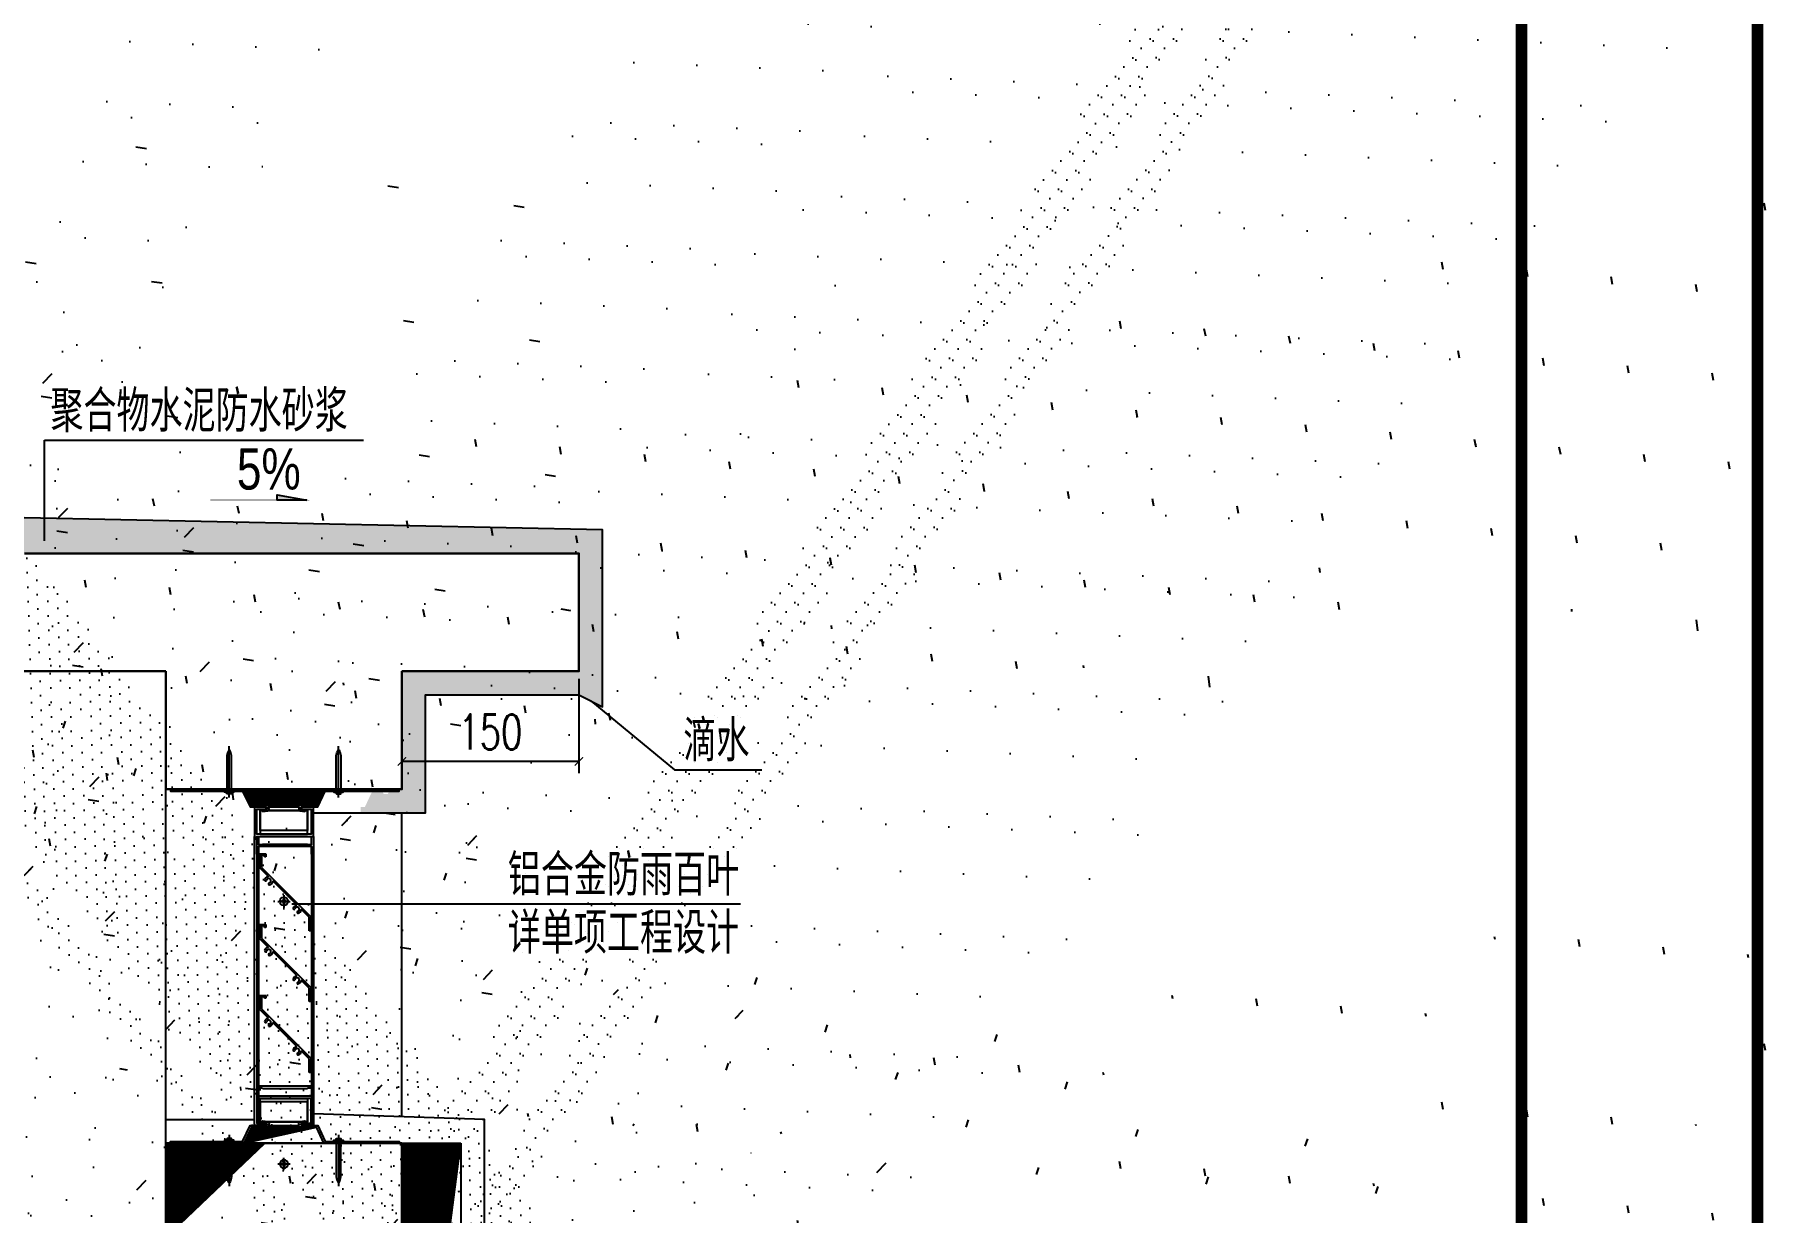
# Model space of a CAD drawing. Extents: x -40548 to 155442, y 5688 to 67136.
# Drawn here: x 135182 to 136647, y 11028 to 12027 of the extents above; entities that cross this region are included whole.
import ezdxf
from ezdxf.enums import TextEntityAlignment as Align

# ---------------------------------------------------------------- set-up
doc = ezdxf.new("R2010")
doc.units = 0
doc.header["$LTSCALE"] = 1000
doc.linetypes.add('CENTER2', pattern=[1.125, 0.75, -0.125, 0.125, -0.125])
doc.linetypes.add('DASH', pattern=[0.35, 0.25, -0.1])
doc.layers.get('DEFPOINTS').update_dxf_attribs({"color": 200})
for name, color, linetype in [('0-cxFrame', 155, 'Continuous'), ('0-DIM标注', 3, 'Continuous'), ('4', 3, 'Continuous'), ('A-AXIS-SYMB', 3, 'Continuous'), ('A-detl-XH', 8, 'Continuous'), ('CR-建-detl-FINISH', 1, 'Continuous'), ('CR-建-detl-H', 9, 'Continuous'), ('CR-建-detl-MEDM', 50, 'Continuous'), ('CR-建-detl-METL', 3, 'Continuous'), ('CR-建-detl-water-DASH', 210, 'Continuous'), ('CR-建-detl-XH', 8, 'Continuous'), ('CR-建-dims-10', 140, 'Continuous'), ('CR-建-Dims-IDEN', 13, 'Continuous'), ('CR-建-floor-DRAIN-A', 120, 'Continuous'), ('DIM', 1, 'Continuous'), ('hat', 8, 'Continuous'), ('HB-02铝材层', 3, 'Continuous'), ('Screws', 210, 'Continuous')]:
    doc.layers.add(name, color=color, linetype=linetype)
doc.layers.add('0-cxText', color=131, linetype='Continuous', lineweight=25)
doc.layers.add('CR-建-Wall-stru', color=40, linetype='Continuous', lineweight=30)
doc.styles.add('_TCH_DIM_T3', font='SIMPLEX', dxfattribs={"width": 0.7058823529411765, "bigfont": 'GBCBIG'})
doc.styles.add('cx_tuming', font='simhei.ttf')
doc.styles.add('cx_tuqian1', font='')
doc.styles.add('HZ', font='xcsg.shx', dxfattribs={"width": 0.8, "bigfont": 'hztxt.shx'})
doc.styles.add('黑体', font='', dxfattribs={"width": 0.9})
doc.styles.get('cx_tuqian1').set_extended_font_data('SimSun')
doc.styles.get('黑体').set_extended_font_data('冬青黑体简体中文 W3')
doc.dimstyles.new('_TCH_ARCH-10', dxfattribs={"dimscale": 10, "dimtxt": 2.975, "dimasz": 1, "dimexe": 1, "dimexo": 1, "dimgap": 1, "dimtad": 1, "dimdec": 0, "dimzin": 0, "dimdsep": 46, "dimtxsty": '_TCH_DIM_T3', "dimblk": 'ARCHTICK', "dimcen": 0.09, "dimclrt": 7, "dimazin": 2, "dimtfac": 1, "dimtdec": 0, "dimtix": 1, "dimtmove": 2, "dimatfit": 3, "dimfxl": 0, "dimtolj": 1, "dimtzin": 0, "dimarcsym": 0})
pattern_1 = [(225, (40598918812.54587, 3385312896.735178), (5.612660075668219, -5.612660075668222), []), (315, (40598918812.54587, 3385312896.735178), (5.612660075668222, 5.612660075668219), [])]

# ---------------------------------------------------------------- blocks, each defined once
blk = doc.blocks.new('*U52')
blk.add_hatch(color=256).paths.add_polyline_path([(0, 0), (0, 70), (-400.0000000000001, 0)])
at = {"const_width": 10}
blk.add_lwpolyline([(-400, 0), (0, 70), (0, 0)], close=True, dxfattribs=at)
blk.add_lwpolyline([(-400, 0), (0, 0), (0, 70)], close=True)
blk = doc.blocks.new('*U53')
at = {"const_width": 10}
blk.add_lwpolyline([(0, 0), (906.0751419384032, 0)], dxfattribs=at)
blk.add_blockref('*U52', (0, 0))
blk = doc.blocks.new('*U59')
at = {"layer": 'Screws', "color": 170, "linetype": 'CENTER2'}
blk.add_line((0, 5.5), (0, -38.00000000000014), dxfattribs=at)
at = {"layer": 'Screws', "linetype": 'ByBlock'}
blk.add_lwpolyline([(-4, 0), (4, 0), (4, 1), (-4, 1)], close=True, dxfattribs=at)
for points in [[(2.999999999999955, 1, -0.4142135623730951), (1.999999999999979, 1.999999999999991), (1.999999999999979, 1.999999999999991, 0.4142135623730953), (1.499999999999979, 2.499999999999991), (-1.500000000000019, 2.499999999999991, 0.4142135623730951), (-2.000000000000019, 1.999999999999992, -0.4142135623730951), (-3.00000000000002, 0.9999999999999921)], [(1.999999999999771, 0), (2.000000000000984, -30.00000000000003, -0.100271224382719), (0.4343070089929208, -34.7477446708597, -0.5808226068582482), (-0.4343070089936809, -34.7477446708597, -0.1002712243832838), (-1.999999999999015, -30.00000000000048), (-2.000000000000226, 0)]]:
    blk.add_lwpolyline(points, format="xyb", dxfattribs=at)
blk = doc.blocks.new('PH-ST3.5-SIDE')
at = {"layer": 'A-detl-XH', "color": 252, "linetype": 'CENTER2', "ltscale": 0.25}
for p, q in [((-5.25, 0), (5.25, 0)), ((0, 5.25), (0, -5.25))]:
    blk.add_line(p, q, dxfattribs=at)
at = {"layer": 'A-detl-XH', "color": 252, "linetype": 'Continuous', "ltscale": 0.5}
blk.add_lwpolyline([(-0.4375, 0.4375), (-0.4375, 1.764779261051444), (0.4375, 1.764779261051444), (0.4375, 0.4375), (1.764779261022341, 0.4375), (1.764779261022341, -0.4375), (0.4375, -0.4375), (0.4375, -1.764779261051444), (-0.4375, -1.764779261051444), (-0.4375, -0.4375), (-1.764779261022341, -0.4375), (-1.764779261022341, 0.4375)], close=True, dxfattribs=at)
blk.add_circle((0, 0), 3.5, dxfattribs=at)
blk = doc.blocks.new('XC01')
at = {"layer": 'HB-02铝材层'}
blk.add_lwpolyline([(-22.99999991455115, 9.99999873957131), (-22.99999991452205, 1.999998739571311), (-1.999999914551154, 1.999998739571311), (-1.999999914551154, 47.99999873957131), (-22.99999991455115, 47.99999873957131), (-22.99999991455115, 39.99999873957131), (-24.99999991455115, 39.99999873957131), (-24.99999991455115, 49.99999873957131), (2.000000085448846, 49.99999873957131), (2.000000085448846, 47.99999873957131), (8.544884622097015e-08, 47.99999873957131), (8.547795005142689e-08, -1.260428689420223e-06), (-24.99999991452205, -1.260428689420223e-06), (-24.99999991455115, 9.99999873957131), (-22.99999991455115, 9.99999873957131)], dxfattribs=at)
blk = doc.blocks.new('XC02')
at = {"layer": '0-DIM标注'}
blk.add_lwpolyline([(-9.000000093481503, -41.80000000383006), (-9.000000093481503, -4.599999999918509, -0.2360679796156864), (-8.80000009338255, -4.199999995937105, 0.2360679800618242), (-8.600000091595575, -3.7999999942258), (-8.600000093487324, -0.7999999999883585), (-15.40000009350479, -0.7999999999301508), (-15.40000009350479, 0.8000000001047738), (-0.4000000935047865, 0.8000000001047738), (-0.4000000935047865, -0.7999999999301508), (-7.000000093481503, -0.7999999999301508), (-7.000000093481503, -45.59999999991851), (-0.4000000935047865, -45.59999999991851), (-0.4000000935047865, -47.19999999995343), (-15.40000009350479, -47.19999999995343), (-15.40000009350479, -45.59999999991851), (-13.80000009352807, -45.59999999991851), (-13.80000009352807, -45.59999999991851), (-8.60000009345822, -45.59999999991851), (-8.600000091537368, -42.60000000789296, 0.2360679800684608), (-8.80000009338255, -42.20000000391155, -0.2360679796075749), (-9.000000093481503, -41.79999999993015)], format="xyb", dxfattribs=at)
blk = doc.blocks.new('GD-818')
at = {"layer": '0-DIM标注'}
for points in [[(-44.99999873957131, -1.999999914551154), (-4.999998739571311, -1.999999914551154), (-4.999998739571311, -21.99999991455115), (-44.99999873957131, -21.99999991455115)], [(-44.99999873957131, -21.99999991455115), (-4.999998739571311, -21.99999991455115), (-4.999998739571311, -4.999999914551154), (-44.99999873957131, -4.999999914551154)]]:
    blk.add_lwpolyline(points, close=True, dxfattribs=at)
blk = doc.blocks.new('JM6453')
at = {"layer": '4', "color": 252}
for p, q in [((-44.5, 56), (-44.5, 68)), ((-44.5, 68), (-39.5, 68)), ((-40.69999999995343, 66.79999999993015), (-43.29999999993015, 66.79999999993015)), ((-43.29999999993015, 66.79999999993015), (-43.29999999993015, 56.49705627479125)), ((-40.69999999995343, 65.5), (-40.69999999995343, 66.79999999993015)), ((-39.5, 65.5), (-40.69999999995343, 65.5)), ((-39.5, 68), (-39.5, 65.5)), ((-37.69377964007435, 49.19377964001615), (-44.5, 56)), ((-43.29999999993015, 56.49705627479125), (-1.5, 14.6970562748611)), ((-13.54563398275059, 25.04563398263417), (-33.02368349814788, 44.52368349820608)), ((-2.699999999953434, 14.19999999995343), (-8.875537840824109, 20.37553784082411)), ((-1.5, 14.6970562748611), (-1.5, 2.697056274861097)), ((-2.699999999953434, 2.697056274861097), (-2.699999999953434, 14.19999999995343)), ((-1.5, 2.697056274861097), (-2.699999999953434, 2.697056274861097))]:
    blk.add_line(p, q, dxfattribs=at)
for centre, radius, start, end in [((-39.72582562558819, 45.77267335820943), 0.7999999999981906, 165.7647147445568, 345.7647147445568), ((-37.10873156908201, 45.10873156908201), 3.49999999998887, 102.858034057497, 165.7647147445568), ((-37.10873156908201, 45.10873156908201), 1.900000000009963, 284.2352852554432, 165.7647147413242), ((-37.9766223525512, 48.9109369275393), 0.3999999999848781, 282.8580340574969, 45), ((-37.10873156914022, 45.10873156914022), 3.500000000033455, 284.2352852586758, 347.1419659428741), ((-33.30652621062472, 44.24084078572923), 0.3999999999619954, 44.99999999528352, 167.1419659428741), ((-36.44478977995459, 42.49163751257583), 0.7999999999771373, 104.2352852586758, 284.2352852586758), ((-15.57767996826442, 21.62452770088566), 0.7999999999981906, 165.7647147445568, 345.7647147445568), ((-12.96058591175824, 20.96058591175824), 3.49999999998887, 102.858034057497, 165.7647147445568), ((-12.96058591175824, 20.96058591175824), 1.900000000009963, 284.2352852554432, 165.7647147413242), ((-13.82847669522744, 24.76279127021553), 0.3999999999848781, 282.8580340574969, 45), ((-12.29664412263082, 18.34349185525207), 0.7999999999771373, 104.2352852586758, 284.2352852586758), ((-12.96058591175824, 20.96058591181645), 3.500000000033455, 284.2352852586758, 347.1419659428741), ((-9.158380553300958, 20.09269512840547), 0.3999999999619954, 44.99999999528352, 167.1419659428741)]:
    blk.add_arc(centre, radius, start, end, dxfattribs=at)
at = {"layer": '0-DIM标注', "color": 252, "style": '黑体', "width": 0.9}
blk.add_text('FY03', height=0.8, dxfattribs=at).set_placement((-43.31021015297237, 67.01331661344739))
blk = doc.blocks.new('_ArchTick')
at = {"color": 0, "linetype": 'ByBlock', "const_width": 0.1}
blk.add_lwpolyline([(-0.3535533905932738, -0.3535533905932738), (0.3535533905932738, 0.3535533905932738)], dxfattribs=at)
blk = doc.blocks.new('*D279')
at = {"layer": 'CR-建-dims-10', "color": 0, "lineweight": -2}
for p, q in [((40599267427.85911, 3385070575.258246), (40599267427.85911, 3385070495.456772)), ((40599267577.85911, 3385070575.258246), (40599267577.85911, 3385070495.456772)), ((40599267577.85911, 3385070505.456772), (40599267427.85911, 3385070505.456772))]:
    blk.add_line(p, q, dxfattribs=at)
at = {"layer": 'DEFPOINTS', "color": 0}
for p in [(40599267427.85911, 3385070585.258246), (40599267577.85911, 3385070585.258246), (40599267427.85911, 3385070505.456772)]:
    blk.add_point(p, dxfattribs=at)
at = {"layer": 'CR-建-dims-10', "color": 0, "lineweight": -2, "xscale": 10, "yscale": 10, "zscale": 10, "rotation": 180}
blk.add_blockref('_ArchTick', (40599267427.85911, 3385070505.456772), dxfattribs=at)
at = {"layer": 'CR-建-dims-10', "color": 0, "lineweight": -2, "xscale": 10, "yscale": 10, "zscale": 10}
blk.add_blockref('_ArchTick', (40599267577.85911, 3385070505.456772), dxfattribs=at)
at = {"layer": 'CR-建-dims-10', "color": 7, "insert": (40599267502.85911, 3385070530.331772), "char_height": 29.75, "attachment_point": 5, "style": '_TCH_DIM_T3'}
blk.add_mtext('\\A1;150', dxfattribs=at)
blk = doc.blocks.new('TK22.A1 L(Dragon)')
at = {"layer": '0-cxFrame', "color": 7, "const_width": 0.5}
blk.add_lwpolyline([(0, 0), (-841, 0), (-841, 594), (0, 594)], close=True, dxfattribs=at)
at = {"layer": '0-cxFrame', "const_width": 0.5}
blk.add_lwpolyline([(-80, 10), (-821, 10), (-821, 584), (-80, 584)], close=True, dxfattribs=at)
at = {"style": '黑体', "flags": 4}
blk.add_attdef('图幅', text='', height=3.3, dxfattribs=at).set_placement((-40, 3), align=Align.RIGHT)
at = {"layer": '0-cxText', "flags": 4}
for tag, height, style, p in [('建设单位', 3.5, 'cx_tuming', (-45, 240)), ('项目名称', 3.5, 'cx_tuming', (-45, 210)), ('子项名称', 3.5, 'cx_tuming', (-45, 180)), ('工程编号', 3.3, 'cx_tuqian1', (-35, 165)), ('图名1', 3.5, 'cx_tuming', (-45, 87)), ('图名2', 3.5, 'cx_tuming', (-45, 79)), ('图名3', 3.5, 'cx_tuming', (-45, 71)), ('出图日期', 3.3, 'cx_tuqian1', (-39, 60)), ('专业', 3.3, 'cx_tuqian1', (-55, 52)), ('图号', 3.3, 'cx_tuqian1', (-55, 44)), ('版次', 3.3, 'cx_tuqian1', (-20, 44))]:
    blk.add_attdef(tag, text='', height=height, dxfattribs=dict(at, style=style)).set_placement(p, align=Align.MIDDLE)
at = {"layer": 'DEFPOINTS', "color": 6, "flags": 4}
for tag, height, style, p in [('tufu', 3.3, '黑体', (-12, 12)), ('dwfname', 4, 'cx_tuqian1', (-80, 3))]:
    blk.add_attdef(tag, text='', height=height, dxfattribs=dict(at, style=style)).set_placement(p, align=Align.RIGHT)
blk = doc.blocks.new('42423')
at = {"layer": 'CR-建-detl-H', "linetype": 'Continuous'}
h = blk.add_hatch(dxfattribs=at)
h.set_pattern_fill('钢筋混凝土', color=256, scale=10, style=0)
h.set_pattern_definition([(45, (40599266878.8829, 3385070535.439527), (-17.67766952966369, 17.67766952966369), []), (49.99999999999999, (40599266878.8829, 3385070535.439527), (71.72601826007535, -6.275213498259511), [7.5, -82.5]), (355, (40599266878.8829, 3385070535.439527), (-13.8751333613, 75.21921337000119), [6, -66]), (100.4514, (40599266884.86007, 3385070534.916593), (57.85093817140216, 68.94395420609536), [6.374018999999993, -70.11421119999987]), (46.18420000000001, (40599266878.8829, 3385070555.439527), (106.7241048625644, -16.55190143290181), [11.25, -123.75]), (96.63559999999998, (40599266887.77657, 3385070554.060196), (93.46627055487033, 97.41178709004417), [9.561028799999981, -105.1712999999999]), (351.1842, (40599266878.8829, 3385070555.439527), (93.46619451336272, 97.41186009253246), [9, -99]), (21, (40599266888.8829, 3385070550.439527), (59.69070521184616, -40.26188906653388), [7.5, -82.5]), (326.0000000000001, (40599266888.8829, 3385070550.439527), (24.33153319215817, 72.5150045046853), [6, -66]), (71.4514, (40599266893.85712, 3385070547.084366), (84.02226285814899, 32.25304967099524), [6.374019000000001, -70.1142112]), (37.50000000000001, (40599266878.8829, 3385070535.439527), (1.215985531729067, 33.28938538313115), [0, -65.19999999999999, 0, -67, 0, -66.25]), (7.499999999999999, (40599266878.8829, 3385070535.439527), (26.30695374421486, 39.44117118823603), [0, -38.2, 0, -63.7, 0, -25.25]), (327.5, (40599266856.5829, 3385070535.439527), (53.38224361724091, -2.25548717343798), [0, -25, 0, -78, 0, -103.5]), (317.5, (40599266846.5829, 3385070535.439527), (58.31861693423862, 10.01049823323176), [0, -32.5, 0, -51.8, 0, -73.5])])
edge = h.paths.add_edge_path()
edge.add_line((40599266988.30846, 3385070581.779985), (40599266788.30846, 3385070581.779985))
edge.add_line((40599266788.30846, 3385070581.779985), (40599266788.30846, 3385070481.779985))
edge.add_line((40599266788.30846, 3385070481.779985), (40599266790.63957, 3385070481.779985))
edge.add_line((40599266790.63957, 3385070481.779985), (40599266799.99117, 3385070481.779985))
edge.add_line((40599266799.99117, 3385070481.779985), (40599266799.99117, 3385070510.279985))
edge.add_arc((40599266812.49225, 3385070508.78948), 12.58961881872518, 146.5229177217789, 173.2007110132388, ccw=False)
edge.add_arc((40599266791.49008, 3385070508.789463), 12.58962849960573, 6.799362450179615, 33.47714744163483, ccw=False)
edge.add_line((40599266803.99117, 3385070510.279985), (40599266803.99117, 3385070481.779985))
edge.add_line((40599266803.99117, 3385070481.779985), (40599266814.49375, 3385070481.779985))
edge.add_line((40599266814.49375, 3385070481.779985), (40599266882.12318, 3385070481.779985))
edge.add_line((40599266882.12318, 3385070481.779985), (40599266892.62576, 3385070481.779985))
edge.add_line((40599266892.62576, 3385070481.779985), (40599266892.62576, 3385070510.279985))
edge.add_arc((40599266905.12685, 3385070508.789477), 12.58963425246652, 146.5229469764045, 173.2007084605462, ccw=False)
edge.add_arc((40599266884.12468, 3385070508.789448), 12.58963028968251, 6.799429250136711, 33.47722270710949, ccw=False)
edge.add_line((40599266896.62576, 3385070510.279985), (40599266896.62576, 3385070481.779985))
edge.add_line((40599266896.62576, 3385070481.779985), (40599266904.47736, 3385070481.779985))
edge.add_line((40599266904.47736, 3385070481.779985), (40599266988.30846, 3385070481.779985))
edge.add_line((40599266988.30846, 3385070481.779985), (40599266988.30846, 3385070581.779985))
edge = h.paths.add_edge_path()
edge.add_line((40599267427.85911, 3385070581.779985), (40599267227.85911, 3385070581.779985))
edge.add_line((40599267227.85911, 3385070581.779985), (40599267227.85911, 3385070481.779985))
edge.add_line((40599267227.85911, 3385070481.779985), (40599267311.69021, 3385070481.779985))
edge.add_line((40599267311.69021, 3385070481.779985), (40599267319.54181, 3385070481.779985))
edge.add_line((40599267319.54181, 3385070481.779985), (40599267319.54181, 3385070510.279985))
edge.add_arc((40599267332.0429, 3385070508.789477), 12.58963425246652, 146.5229469764045, 173.2007084605462, ccw=False)
edge.add_arc((40599267311.04073, 3385070508.789448), 12.58963028968251, 6.799429250136711, 33.47722270710949, ccw=False)
edge.add_line((40599267323.54181, 3385070510.279985), (40599267323.54181, 3385070481.779985))
edge.add_line((40599267323.54181, 3385070481.779985), (40599267334.0444, 3385070481.779985))
edge.add_line((40599267334.0444, 3385070481.779985), (40599267401.67381, 3385070481.779985))
edge.add_line((40599267401.67381, 3385070481.779985), (40599267412.1764, 3385070481.779985))
edge.add_line((40599267412.1764, 3385070481.779985), (40599267412.17641, 3385070510.279985))
edge.add_arc((40599267424.6775, 3385070508.789477), 12.58963425246652, 146.5229469764045, 173.2007084605462, ccw=False)
edge.add_arc((40599267403.67532, 3385070508.789463), 12.58962849960573, 6.799362450179615, 33.47714744163483, ccw=False)
edge.add_line((40599267416.1764, 3385070510.279985), (40599267416.1764, 3385070481.779985))
edge.add_line((40599267416.1764, 3385070481.779985), (40599267425.528, 3385070481.779985))
edge.add_line((40599267425.528, 3385070481.779985), (40599267427.85911, 3385070481.779985))
edge.add_line((40599267427.85911, 3385070481.779985), (40599267427.85911, 3385070581.779985))
h.paths.add_polyline_path([(40599267577.85911, 3385070681.779985), (40599266638.30846, 3385070681.779985), (40599266638.30846, 3385070581.779985), (40599267577.85911, 3385070581.779985)])
h = blk.add_hatch(dxfattribs=at)
h.set_pattern_fill('钢筋混凝土', color=256, scale=10, style=0)
h.set_pattern_definition([(45, (40599267383.24158, 3385070149.227556), (-17.67766952966369, 17.67766952966369), []), (49.99999999999999, (40599267383.24158, 3385070149.227556), (71.72601826007535, -6.275213498259511), [7.5, -82.5]), (355, (40599267383.24158, 3385070149.227556), (-13.8751333613, 75.21921337000119), [6, -66]), (100.4514, (40599267389.21875, 3385070148.704622), (57.85093817140216, 68.94395420609536), [6.374018999999993, -70.11421119999987]), (46.18420000000001, (40599267383.24158, 3385070169.227556), (106.7241048625644, -16.55190143290181), [11.25, -123.75]), (96.63559999999998, (40599267392.13525, 3385070167.848226), (93.46627055487033, 97.41178709004417), [9.561028799999981, -105.1712999999999]), (351.1842, (40599267383.24158, 3385070169.227556), (93.46619451336272, 97.41186009253246), [9, -99]), (21, (40599267393.24158, 3385070164.227556), (59.69070521184616, -40.26188906653388), [7.5, -82.5]), (326.0000000000001, (40599267393.24158, 3385070164.227556), (24.33153319215817, 72.5150045046853), [6, -66]), (71.4514, (40599267398.21581, 3385070160.872396), (84.02226285814899, 32.25304967099524), [6.374019000000001, -70.1142112]), (37.50000000000001, (40599267383.24158, 3385070149.227556), (1.215985531729067, 33.28938538313115), [0, -65.19999999999999, 0, -67, 0, -66.25]), (7.499999999999999, (40599267383.24158, 3385070149.227556), (26.30695374421486, 39.44117118823603), [0, -38.2, 0, -63.7, 0, -25.25]), (327.5, (40599267360.94158, 3385070149.227556), (53.38224361724091, -2.25548717343798), [0, -25, 0, -78, 0, -103.5]), (317.5, (40599267350.94158, 3385070149.227556), (58.31861693423862, 10.01049823323176), [0, -32.5, 0, -51.8, 0, -73.5])])
edge = h.paths.add_edge_path()
edge.add_line((40599267412.1764, 3385070153.279985), (40599267412.1764, 3385070181.779985))
edge.add_line((40599267412.1764, 3385070181.779985), (40599267401.67381, 3385070181.779985))
edge.add_line((40599267401.67381, 3385070181.779985), (40599267392.85911, 3385070181.779985))
edge.add_line((40599267392.85911, 3385070181.779985), (40599267323.54181, 3385070181.779985))
edge.add_line((40599267323.54181, 3385070181.779985), (40599267323.5418, 3385070153.279986))
edge.add_arc((40599267311.04072, 3385070154.770486), 12.58962571702129, 330.2967732431433, 353.2007409820487, ccw=False)
edge.add_arc((40599267321.54181, 3385070148.779987), 0.5000023799027735, 209.7033153975909, 330.29663714086115, ccw=False)
edge.add_arc((40599267332.0429, 3385070154.770507), 12.58963580796583, 186.7993518748807, 209.703307809959, ccw=False)
edge.add_line((40599267319.54181, 3385070153.279985), (40599267319.54181, 3385070181.779985))
edge.add_line((40599267319.54181, 3385070181.779985), (40599267311.69021, 3385070181.779985))
edge.add_line((40599267311.69021, 3385070181.779985), (40599267227.85911, 3385070181.779985))
edge.add_line((40599267227.85911, 3385070181.779985), (40599267227.85911, 3385070101.779985))
edge.add_line((40599267227.85911, 3385070101.779985), (40599267427.85911, 3385070101.779985))
edge.add_line((40599267427.85911, 3385070101.779985), (40599267427.85911, 3385070150))
edge.add_line((40599267427.85911, 3385070150), (40599267427.85911, 3385070110))
edge.add_line((40599267427.85911, 3385070110), (40599267416.1764, 3385070166.598368))
edge.add_line((40599267416.1764, 3385070166.598368), (40599267416.1764, 3385070153.279986))
edge.add_arc((40599267403.67532, 3385070154.770501), 12.58961994779946, 330.29667851481895, 353.2006679164507, ccw=False)
edge.add_arc((40599267414.17641, 3385070148.779987), 0.4999959892871297, 209.7033628591388, 330.2961564688993, ccw=False)
edge.add_arc((40599267424.67749, 3385070154.770525), 12.58963792331561, 186.7994316038145, 209.7033947581065, ccw=False)
h.paths.add_polyline_path([(40599267428.44356, 3385070181.779985), (40599267416.1764, 3385070181.779985), (40599267416.1764, 3385070166.598368), (40599267427.85911, 3385070110)])
h.paths.add_polyline_path([(40599267397.85966, 3385070011.779985), (40599267427.85911, 3385070011.779985), (40599267427.85911, 3385070101.779985), (40599267227.85911, 3385070101.779985), (40599267227.85911, 3385069511.779985), (40599267813.29781, 3385069511.779985), (40599267813.29781, 3385069631.779985), (40599267427.85911, 3385069631.779985), (40599267427.85911, 3385069961.781442), (40599267397.85966, 3385069961.782413)])
at = {"layer": 'CR-建-detl-XH'}
h = blk.add_hatch(dxfattribs=at)
h.set_pattern_fill('AR-SAND', color=256, scale=5, style=0)
h.set_pattern_definition([(37.50000000000001, (40599267437.9618, 3385070528.395782), (-0.4000078239960125, 12.23533093323356), [0, -9.652, 0, -10.795, 0, -10.31875]), (7.499999999999999, (40599267437.9618, 3385070528.395782), (11.23808207845006, 17.92062751420885), [0, -5.207000000000001, 0, -8.6995, 0, -3.33375]), (327.5, (40599267430.1513, 3385070528.395782), (19.77480925603645, 0.03592961696364028), [0, -3.175, 0, -11.43, 0, -14.9225]), (317.5, (40599267430.1513, 3385070528.395782), (19.08891131180743, 5.573233081430404), [0, -1.5875, 0, -7.492999999999999, 0, -8.5725])])
h.paths.add_polyline_path([(40599267447.85911, 3385070561.779985), (40599267427.85911, 3385070561.779985), (40599267427.85911, 3385070481.779985), (40599267427.85911, 3385070461.779985), (40599267447.85911, 3385070461.779985)])
edge = h.paths.add_edge_path()
edge.add_line((40599267427.85911, 3385070481.779985), (40599267425.528, 3385070481.779985))
edge.add_line((40599267425.528, 3385070481.779985), (40599267425.528, 3385070480.279985))
edge.add_line((40599267425.528, 3385070480.279985), (40599267418.1764, 3385070480.279985))
edge.add_line((40599267418.1764, 3385070480.279985), (40599267418.1764, 3385070479.279985))
edge.add_line((40599267418.1764, 3385070479.279985), (40599267417.1764, 3385070479.279985))
edge.add_arc((40599267417.1764, 3385070478.279985), 1, 90, 180)
edge.add_arc((40599267415.6764, 3385070478.279985), 0.5, 270, 360, ccw=False)
edge.add_line((40599267415.6764, 3385070477.779985), (40599267412.6764, 3385070477.779985))
edge.add_arc((40599267412.6764, 3385070478.279985), 0.5, 180, 270, ccw=False)
edge.add_arc((40599267411.1764, 3385070478.279985), 1, 0, 90)
edge.add_line((40599267411.1764, 3385070479.279985), (40599267410.1764, 3385070479.279985))
edge.add_line((40599267410.1764, 3385070479.279985), (40599267410.1764, 3385070480.279985))
edge.add_line((40599267410.1764, 3385070480.279985), (40599267402.8248, 3385070480.279985))
edge.add_line((40599267402.82481, 3385070480.279985), (40599267396.528, 3385070466.779985))
edge.add_line((40599267396.528, 3385070466.779985), (40599267392.85911, 3385070466.779985))
edge.add_line((40599267392.85911, 3385070466.779985), (40599267392.85911, 3385070461.779985))
edge.add_line((40599267392.85911, 3385070461.779985), (40599267427.85911, 3385070461.779985))
edge.add_line((40599267427.85911, 3385070461.779985), (40599267427.85911, 3385070481.779985))
edge = h.paths.add_edge_path()
edge.add_line((40599266788.30846, 3385070561.779985), (40599266768.30846, 3385070561.779985))
edge.add_line((40599266768.30846, 3385070561.779985), (40599266768.30846, 3385070461.779985))
edge.add_line((40599266768.30846, 3385070461.779985), (40599266823.30846, 3385070461.779985))
edge.add_line((40599266823.30846, 3385070461.779985), (40599266823.30846, 3385070466.779985))
edge.add_line((40599266823.30846, 3385070466.779985), (40599266819.63957, 3385070466.779985))
edge.add_line((40599266819.63957, 3385070466.779985), (40599266813.34277, 3385070480.279985))
edge.add_line((40599266813.34277, 3385070480.279985), (40599266805.99117, 3385070480.279985))
edge.add_line((40599266805.99117, 3385070480.279985), (40599266805.99117, 3385070479.279985))
edge.add_line((40599266805.99117, 3385070479.279985), (40599266804.99117, 3385070479.279985))
edge.add_arc((40599266804.99117, 3385070478.279985), 1, 90, 180)
edge.add_arc((40599266803.49117, 3385070478.279985), 0.5, 270, 360, ccw=False)
edge.add_line((40599266803.49117, 3385070477.779985), (40599266800.49117, 3385070477.779985))
edge.add_arc((40599266800.49117, 3385070478.279985), 0.5, 180, 270, ccw=False)
edge.add_arc((40599266798.99117, 3385070478.279985), 1, 0, 90)
edge.add_line((40599266798.99117, 3385070479.279985), (40599266797.99117, 3385070479.279985))
edge.add_line((40599266797.99117, 3385070479.279985), (40599266797.99117, 3385070480.279985))
edge.add_line((40599266797.99117, 3385070480.279985), (40599266790.63956, 3385070480.279985))
edge.add_line((40599266790.63957, 3385070480.279985), (40599266790.63957, 3385070481.779985))
edge.add_line((40599266790.63957, 3385070481.779985), (40599266788.30846, 3385070481.779985))
edge.add_line((40599266788.30846, 3385070481.779985), (40599266788.30846, 3385070561.779985))
edge = h.paths.add_edge_path()
edge.add_line((40599267427.85911, 3385070581.779985), (40599267427.85911, 3385070561.779985))
edge.add_line((40599267427.85911, 3385070561.779985), (40599267562.85911, 3385070561.779985))
edge.add_arc((40599267568.83382, 3385070536.164039), 26.30349697292853, 76.87094181824551, 103.12906263512491, ccw=False)
edge.add_line((40599267574.80853, 3385070561.779985), (40599267577.8591, 3385070561.779985))
edge.add_line((40599267577.85911, 3385070561.779985), (40599267597.85911, 3385070551.779985))
edge.add_line((40599267597.85911, 3385070551.779985), (40599267597.85911, 3385070701.779985))
edge.add_line((40599267597.85911, 3385070701.779985), (40599267108.08379, 3385070711.779985))
edge.add_line((40599267108.08379, 3385070711.779985), (40599266618.30846, 3385070701.779985))
edge.add_line((40599266618.30846, 3385070701.779985), (40599266618.30846, 3385070551.779985))
edge.add_line((40599266618.30846, 3385070551.779985), (40599266638.30846, 3385070561.779985))
edge.add_line((40599266638.30846, 3385070561.779985), (40599266641.76206, 3385070561.779985))
edge.add_arc((40599266647.53526, 3385070539.927854), 22.60189123237662, 75.20094142087453, 104.79906581109759, ccw=False)
edge.add_line((40599266653.30846, 3385070561.779985), (40599266788.30846, 3385070561.779985))
edge.add_line((40599266788.30846, 3385070561.779985), (40599266788.30846, 3385070581.779985))
edge.add_line((40599266788.30846, 3385070581.779985), (40599266638.30846, 3385070581.779985))
edge.add_line((40599266638.30846, 3385070581.779985), (40599266638.30846, 3385070681.779985))
edge.add_line((40599266638.30846, 3385070681.779985), (40599267577.85911, 3385070681.779985))
edge.add_line((40599267577.85911, 3385070681.779985), (40599267577.85911, 3385070581.779985))
edge.add_line((40599267577.85911, 3385070581.779985), (40599267427.85911, 3385070581.779985))
h = blk.add_hatch(dxfattribs=at)
h.set_pattern_fill('AR-SAND', color=256, scale=5, style=0)
h.set_pattern_definition([(37.50000000000001, (40599267522.31339, 3385070095.119074), (-0.4000078239960125, 12.23533093323356), [0, -9.652, 0, -10.795, 0, -10.31875]), (7.499999999999999, (40599267522.31339, 3385070095.119074), (11.23808207845006, 17.92062751420885), [0, -5.207000000000001, 0, -8.6995, 0, -3.33375]), (327.5, (40599267514.50289, 3385070095.119074), (19.77480925603645, 0.0359296169636425), [0, -3.175, 0, -11.43, 0, -14.9225]), (317.5, (40599267514.50289, 3385070095.119074), (19.08891131180743, 5.573233081430407), [0, -1.5875, 0, -7.492999999999999, 0, -8.5725])])
h.paths.add_polyline_path([(40599267497.85883, 3385070160), (40599267477.85952, 3385070150.000018), (40599267477.85927, 3385070120.000018), (40599267497.85899, 3385070101.779985), (40599267497.85888, 3385070088.9227), (40599267497.85883, 3385070101.779985)])
h.paths.add_polyline_path([(40599267497.85883, 3385070201.779985), (40599267469.86409, 3385070204.295954), (40599267400.55823, 3385070188.139405), (40599267402.82481, 3385070183.279985), (40599267424.028, 3385070183.279985), (40599267425.528, 3385070183.279985), (40599267425.528, 3385070181.779985), (40599267432.85911, 3385070181.779985), (40599267477.85979, 3385070181.779985), (40599267477.85952, 3385070150.000018), (40599267497.85883, 3385070160)])
h.paths.add_polyline_path([(40599267469.86409, 3385070204.295954), (40599267392.85911, 3385070206.779985), (40599267392.85911, 3385070196.779985), (40599267396.528, 3385070196.779985), (40599267400.55823, 3385070188.139405)])
h.paths.add_polyline_path([(40599267339.19021, 3385070196.779985), (40599267342.85911, 3385070196.779985), (40599267342.85911, 3385070201.779985), (40599267307.85911, 3385070201.779985), (40599267307.85911, 3385070181.779985), (40599267311.69021, 3385070181.779985), (40599267311.69021, 3385070183.279985), (40599267332.8934, 3385070183.279985)])
h.paths.add_polyline_path([(40599267497.85911, 3385070101.775605), (40599267477.85911, 3385070101.776695), (40599267477.85804, 3385069975.915483), (40599267497.85812, 3385069985.31061)])
h.paths.add_polyline_path([(40599267477.85649, 3385069791.779985), (40599267497.85649, 3385069791.779985), (40599267497.85812, 3385069985.31061), (40599267477.85804, 3385069975.915483)])
at = {"layer": 'CR-建-detl-XH', "linetype": 'Continuous'}
h = blk.add_hatch(dxfattribs=at)
h.set_pattern_fill('ANSI37', color=256, scale=10, style=0)
h.set_pattern_definition([(45, (40598925718.17995, 3385310368.459353), (-11.22532015133644, 11.22532015133644), []), (135, (40598925718.17995, 3385310368.459353), (-11.22532015133644, -11.22532015133644), [])])
h.paths.add_polyline_path([(40599267477.85911, 3385070181.778624), (40599267427.85911, 3385070181.781347), (40599267427.85355, 3385069982.716886), (40599267427.85384, 3385069956.26042), (40599267429.9202, 3385069953.396467), (40599267477.85804, 3385069975.915483)])
h.paths.add_polyline_path([(40599267445.3399, 3385069771.779985), (40599267477.85632, 3385069771.779985), (40599267477.85804, 3385069975.915483), (40599267429.9202, 3385069953.396467), (40599267445.34916, 3385069932.012127)])
at = {"layer": 'hat'}
h = blk.add_hatch(dxfattribs=at)
h.set_pattern_fill('ANSI37,_O', color=252, scale=5, angle=180)
h.set_pattern_definition(pattern_1)
h.paths.add_polyline_path([(40599267361.67381, 3385070481.779985), (40599267355.37701, 3385070468.279985), (40599267300.3412, 3385070468.279985), (40599267294.0444, 3385070481.779985)])
h = blk.add_hatch(dxfattribs=at)
h.set_pattern_fill('ANSI37,_O', color=252, scale=5, angle=180)
h.set_pattern_definition(pattern_1)
h.paths.add_polyline_path([(40599267361.67381, 3385070181.779985), (40599267355.37701, 3385070195.279985), (40599267300.3412, 3385070195.279985), (40599267294.0444, 3385070181.779985)])
at = {"layer": 'CR-建-detl-FINISH', "color": 5}
for p, q in [((40599267227.85911, 3385070201.779985), (40599267227.85911, 3385070481.779985)), ((40599267427.85911, 3385070205.258246), (40599267427.85911, 3385070461.779985))]:
    blk.add_line(p, q, dxfattribs=at)
at = {"layer": 'CR-建-detl-FINISH'}
for p, q in [((40599267428.44356, 3385070181.779985), (40599267477.85979, 3385070181.779985)), ((40599267477.85979, 3385070181.779986), (40599267477.85632, 3385069771.780125))]:
    blk.add_line(p, q, dxfattribs=at)
for points in [[(40599267352.85911, 3385070461.779985), (40599267447.85911, 3385070461.779985), (40599267447.85911, 3385070561.779985), (40599267577.85911, 3385070561.779985), (40599267597.85911, 3385070551.779985), (40599267597.85911, 3385070701.779985), (40599267108.08379, 3385070711.779985), (40599266618.30846, 3385070701.779985), (40599266618.30846, 3385070551.779985), (40599266638.30846, 3385070561.779985), (40599266768.30846, 3385070561.779985), (40599266768.30846, 3385070461.779985), (40599266863.30846, 3385070461.779985)], [(40599267497.85899, 3385070088.922683), (40599267497.85883, 3385070081.780385), (40599267497.85883, 3385070201.780385), (40599267352.85911, 3385070206.779985)], [(40599267227.85911, 3385070181.779985), (40599267227.85911, 3385070201.779985), (40599267302.85911, 3385070201.779985)], [(40599267227.85911, 3385070181.779985), (40599267227.85911, 3385070201.779985), (40599267302.85911, 3385070201.779985)], [(40599267227.85911, 3385070181.779985), (40599267227.85911, 3385070201.779985), (40599267302.85911, 3385070201.779985)]]:
    blk.add_lwpolyline(points, dxfattribs=at)
at = {"layer": 'CR-建-detl-MEDM'}
blk.add_line((40599267352.85911, 3385070181.779985), (40599267362.85911, 3385070181.779985), dxfattribs=at)
at = {"layer": 'CR-建-detl-METL', "linetype": 'Continuous'}
for points in [[(40599267341.13071, 3385070466.779985, 0.4721041408626376), (40599267341.34003, 3385070463.419255), (40599267345.72622, 3385070462.852578), (40599267345.85619, 3385070464.338067), (40599267342.85911, 3385070464.662754, -0.5402098961440297), (40599267342.85911, 3385070466.779985), (40599267356.528, 3385070466.779985), (40599267356.528, 3385070466.779985), (40599267362.82481, 3385070480.279985), (40599267425.528, 3385070480.279985), (40599267425.528, 3385070481.779985), (40599267361.67381, 3385070481.779985), (40599267355.37701, 3385070468.279985), (40599267312.64005, 3385070468.279985), (40599267300.3412, 3385070468.279985), (40599267294.0444, 3385070481.779985), (40599267231.69021, 3385070481.779985), (40599267231.69021, 3385070480.279985), (40599267292.8934, 3385070480.279985), (40599267299.19021, 3385070466.779985), (40599267312.85911, 3385070466.779985, -0.540209896127183), (40599267312.85911, 3385070464.662754), (40599267309.86202, 3385070464.338067), (40599267309.99199, 3385070462.852578), (40599267314.37818, 3385070463.419255, 0.4721041408590329), (40599267314.58751, 3385070466.779985), (40599267341.13071, 3385070466.779985)], [(40599267341.13071, 3385070196.779985, -0.4721041408626376), (40599267341.34003, 3385070200.140716), (40599267345.72622, 3385070200.707393), (40599267345.85619, 3385070199.221904), (40599267342.85911, 3385070198.897217, 0.5402098961440297), (40599267342.85911, 3385070196.779985), (40599267356.528, 3385070196.779985), (40599267356.528, 3385070196.779985), (40599267362.82481, 3385070183.279985), (40599267425.528, 3385070183.279985), (40599267425.528, 3385070181.779985), (40599267361.67381, 3385070181.779985), (40599267355.37701, 3385070195.279985), (40599267312.64005, 3385070195.279985), (40599267300.3412, 3385070195.279985), (40599267294.0444, 3385070181.779985), (40599267231.69021, 3385070181.779985), (40599267231.69021, 3385070183.279985), (40599267292.8934, 3385070183.279985), (40599267299.19021, 3385070196.779985), (40599267312.85911, 3385070196.779985, 0.540209896127183), (40599267312.85911, 3385070198.897217), (40599267309.86202, 3385070199.221904), (40599267309.99199, 3385070200.707393), (40599267314.37818, 3385070200.140716, -0.4721041408590329), (40599267314.58751, 3385070196.779985), (40599267341.13071, 3385070196.779985)]]:
    blk.add_lwpolyline(points, format="xyb", dxfattribs=at)
for points in [[(40599267302.85911, 3385070196.779985), (40599267302.85911, 3385070441.779985)], [(40599267352.85911, 3385070441.779985), (40599267352.85911, 3385070196.779985)], [(40599267304.85911, 3385070426.779985), (40599267304.85911, 3385070198.779985)], [(40599267306.45911, 3385070426.779985), (40599267306.45911, 3385070198.779985)], [(40599267351.2591, 3385070433.379985), (40599267351.2591, 3385070196.779985)]]:
    blk.add_lwpolyline(points, dxfattribs=at)
at = {"layer": 'CR-建-detl-water-DASH', "linetype": 'DASH', "ltscale": 0.1, "const_width": 1}
blk.add_lwpolyline([(40599267350.14803, 3385070196.779985), (40599267356.528, 3385070196.779985), (40599267362.82481, 3385070183.279985), (40599267424.028, 3385070183.279985), (40599267424.028, 3385070181.779985), (40599267432.85911, 3385070181.779985)], dxfattribs=at)
at = {"layer": 'CR-建-Dims-IDEN', "linetype": 'Continuous'}
for p, q in [((40599267125.16404, 3385070777.826496), (40599267395.19904, 3385070777.826496)), ((40599267125.16404, 3385070692.392159), (40599267125.16404, 3385070777.826496)), ((40599267587.85911, 3385070556.779985), (40599267658.74416, 3385070498.386233)), ((40599267658.74416, 3385070498.386233), (40599267732.86049, 3385070498.386233)), ((40599267334.71259, 3385070384.657945), (40599267714.71397, 3385070384.657945))]:
    blk.add_line(p, q, dxfattribs=at)
at = {"layer": 'CR-建-Wall-stru'}
for points in [[(40599267108.08379, 3385070681.779985), (40599267577.85911, 3385070681.779985), (40599267577.85911, 3385070581.779985), (40599267427.85911, 3385070581.779985)], [(40599267227.85911, 3385070581.779985), (40599266988.30846, 3385070581.779985)], [(40599267427.85911, 3385070581.779985), (40599267427.85911, 3385070481.779985), (40599267227.85911, 3385070481.779985), (40599267227.85911, 3385070581.779985)], [(40599267227.85911, 3385069511.779985), (40599267227.85911, 3385070181.779985), (40599267427.85911, 3385070181.779985), (40599267427.85911, 3385070101.779985), (40599267427.85911, 3385070101.779985)]]:
    blk.add_lwpolyline(points, dxfattribs=at)
at = {"layer": 'DIM', "const_width": 1}
blk.add_lwpolyline([(40599267350.14803, 3385070466.779985), (40599267356.528, 3385070466.779985), (40599267362.82481, 3385070480.279985), (40599267424.028, 3385070480.279985), (40599267424.028, 3385070481.779985), (40599267427.85911, 3385070481.779985)], dxfattribs=at)
at = {"layer": 'CR-建-detl-METL', "linetype": 'Continuous', "xscale": -1}
for name, p, rotation in [('*U59', (40599267281.54181, 3385070480.279985), 180), ('XC01', (40599267352.8591, 3385070441.779985), 90), ('GD-818', (40599267352.85911, 3385070441.779985), 180), ('XC02', (40599267352.0591, 3385070237.179986), 270), ('PH-ST3.5-SIDE', (40599267327.85911, 3385070164.14216), 180)]:
    blk.add_blockref(name, p, dxfattribs=dict(at, rotation=rotation))
at = {"layer": 'CR-建-detl-METL', "linetype": 'Continuous'}
for name, p, rotation in [('*U59', (40599267374.1764, 3385070480.279985), 180), ('XC02', (40599267352.0591, 3385070426.379985), 270), ('XC01', (40599267352.8591, 3385070221.779985), 90)]:
    blk.add_blockref(name, p, dxfattribs=dict(at, rotation=rotation))
for name, p in [('JM6453', (40599267352.0591, 3385070359.082929)), ('PH-ST3.5-SIDE', (40599267327.85911, 3385070386.779985)), ('JM6453', (40599267352.0591, 3385070299.082929)), ('JM6453', (40599267352.0591, 3385070239.082929)), ('GD-818', (40599267352.85911, 3385070221.779985)), ('*U59', (40599267281.54181, 3385070183.279985))]:
    blk.add_blockref(name, p, dxfattribs=at)
at = {"layer": 'CR-建-detl-METL', "linetype": 'Continuous', "xscale": -1}
blk.add_blockref('*U59', (40599267374.1764, 3385070183.279985), dxfattribs=at)
at = {"layer": 'CR-建-floor-DRAIN-A', "linetype": 'Continuous', "xscale": -0.0625, "yscale": 0.0625, "zscale": 0.0625}
blk.add_blockref('*U53', (40599267322.19775, 3385070726.918572), dxfattribs=at)
at = {"layer": 'CR-建-Dims-IDEN', "color": 7, "linetype": 'Continuous', "style": 'HZ', "width": 0.8}
for s, p in [('聚合物水泥防水砂浆', (40599267130.01646, 3385070784.865844)), ('5%%%', (40599267288.03223, 3385070735.834632)), ('滴水', (40599267666.36282, 3385070505.425581)), ('铝合金防雨百叶', (40599267517.61122, 3385070391.697293)), ('详单项工程设计', (40599267517.61122, 3385070342.343007))]:
    blk.add_text(s, height=35, dxfattribs=at).set_placement(p)
at = {"layer": 'CR-建-dims-10'}
dim = blk.add_aligned_dim(p1=(40599267577.85911, 3385070585.258246), p2=(40599267427.85911, 3385070585.258246), distance=79.80147409439087, dimstyle='_TCH_ARCH-10', dxfattribs=at)
dim.commit()
dim.dimension.update_dxf_attribs({"geometry": '*D279', "text_midpoint": (40599267502.85911, 3385070530.331772)})

msp = doc.modelspace()

# ---------------------------------------------------------------- block references
at = {"layer": '0-cxFrame', "xscale": 20, "yscale": 20, "zscale": 20, "rotation": 270}
msp.add_blockref('TK22.A1 L(Dragon)', (124761.7780520013, 5693.266669126217), dxfattribs=at)
at = {"layer": 'A-AXIS-SYMB'}
msp.add_blockref('42423', (-40599131934.71328, -3385059094.657945), dxfattribs=at)

doc.saveas('drawing.dxf')
